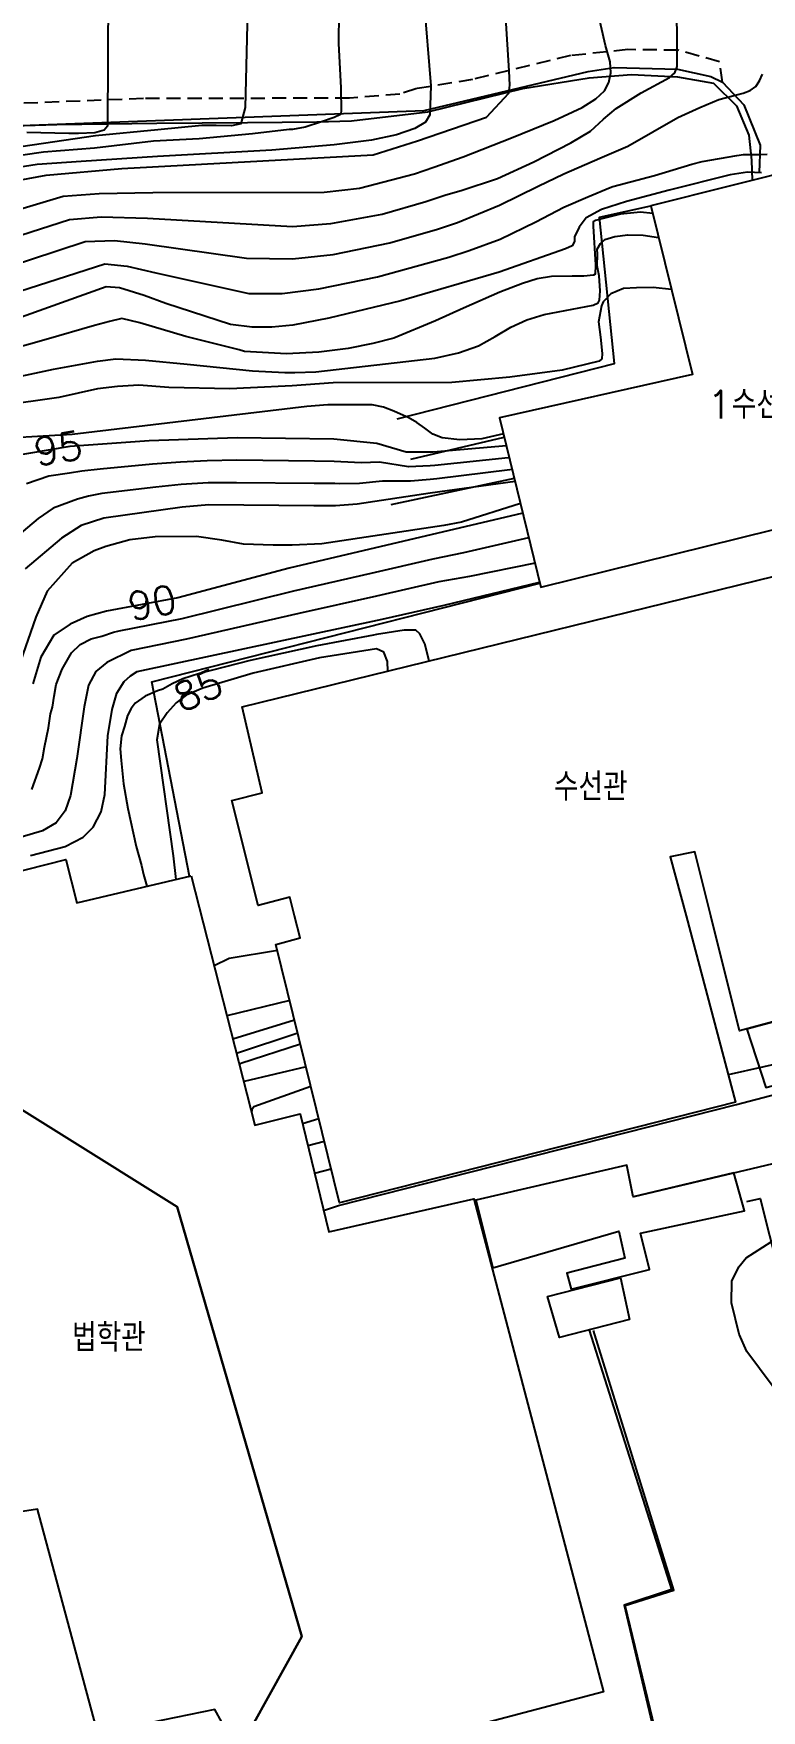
# Model space of a CAD drawing. Header units: feet. Extents: x 197796 to 199821, y 552499 to 555392.
# Drawn here: x 199156.3 to 199208, y 554191.9 to 554311.2 of the extents above; entities that cross this region are included whole.
import ezdxf
from ezdxf.enums import TextEntityAlignment as Align

# ---------------------------------------------------------------- set-up
doc = ezdxf.new("R2010")
doc.units = ezdxf.units.FT
doc.header["$MEASUREMENT"] = 0
doc.linetypes.add('ANYANG11', pattern=[1.5, 1, -0.5])
for name, color, linetype in [('AAA008', 7, 'CONTINUOUS'), ('AB130', 7, 'CONTINUOUS'), ('ADA085', 1, 'CONTINUOUS'), ('AE002', 1, 'ANYANG11'), ('AE150', 7, 'CONTINUOUS'), ('AE221', 7, 'CONTINUOUS'), ('AZ0801', 7, 'CONTINUOUS'), ('CA0011', 7, 'CONTINUOUS'), ('CAA001', 7, 'CONTINUOUS'), ('CAA002', 30, 'CONTINUOUS'), ('wipco_지적', 20, 'CONTINUOUS'), ('ZC002', 7, 'CONTINUOUS')]:
    doc.layers.add(name, color=color, linetype=linetype)
doc.styles.add('NGSW', font='ROMANS.shx', dxfattribs={"bigfont": 'NGSW.shx'})

msp = doc.modelspace()

# ---------------------------------------------------------------- linework, layer by layer
at = {"layer": 'AAA008', "color": 255}
for points in [[(199217.14, 554303.21), (199200.16, 554298.94), (199203.11, 554286.93), (199189.4, 554283.85), (199192.34, 554271.81), (199223.08, 554279.43), (199217.14, 554303.21)], [(199174.83, 554248.42), (199174.48, 554249.74), (199172.24, 554249.15), (199170.37, 554256.62), (199172.51, 554257.17), (199171.1, 554263.3), (199216.86, 554274.53)], [(199228.59, 554246.2), (199206.45, 554240.24), (199204.43, 554248.41), (199203.29, 554252.96), (199201.54, 554252.61), (199202.66, 554248.41), (199206.18, 554235.16), (199178.01, 554227.99), (199173.5, 554246.38), (199175.23, 554246.84), (199174.83, 554248.42)], [(199135.79, 554189.14), (199129.31, 554194.47), (199131.75, 554196.79), (199125.77, 554201.63), (199137.02, 554213.73), (199136.46, 554214.25), (199146.79, 554226.28), (199148.56, 554224.79), (199151.19, 554228.14), (199146.52, 554246.17), (199149.52, 554246.85), (199148.83, 554249.96), (199158.57, 554252.43), (199159.35, 554249.35), (199167.48, 554251.26)], [(199167.48, 554251.26), (199171.99, 554233.53), (199175.21, 554234.32), (199177.25, 554225.93), (199187.58, 554228.29), (199196.79, 554193.19), (199162.08, 554184.03)], [(199169.66, 554191.03), (199169.16, 554191.95), (199160.84, 554190.24), (199156.54, 554206.2), (199153.62, 554205.74), (199149.75, 554200.96), (199147.26, 554196.69), (199145.32, 554193.91), (199143.04, 554191.09)]]:
    msp.add_lwpolyline(points, dxfattribs=at)
at = {"layer": 'AB130', "color": 255}
msp.add_lwpolyline([(199206.97, 554240.35), (199208.34, 554236.19), (199228.36, 554241.46), (199227.43, 554245.86)], close=True, dxfattribs=at)
at = {"layer": 'ADA085', "color": 255}
for points in [[(199116.79, 554265.5), (199116.82, 554265.58), (199117.22, 554295.48), (199117.92, 554300.49), (199119.47, 554303.21), (199125.51, 554310.32), (199122.74, 554314.13), (199125.62, 554314.41), (199130.98, 554308.03), (199134.17, 554306.06), (199136.18, 554305.21), (199141.34, 554304.13), (199184.03, 554305.73), (199195.7, 554308.49), (199197.56, 554308.79), (199202.05, 554308.66), (199204.42, 554308.15), (199205.25, 554307.74), (199206.77, 554306.14), (199207.92, 554303.25), (199207.86, 554301.31)], [(199206.97, 554228.09), (199207.94, 554228.31), (199222.03, 554172.34), (199222.55, 554172.13), (199228.2, 554172.8), (199233.03, 554173.16), (199240.28, 554172.75), (199252.27, 554172.69), (199257.4, 554172.81), (199271.32, 554174.19), (199281.72, 554176.47), (199286.47, 554178.01), (199300.43, 554186.56), (199309.31, 554190.44), (199311.69, 554191.34), (199327.45, 554194.6), (199311.98, 554255.93), (199318.55, 554257.47), (199318.48, 554257.72), (199309.41, 554255.48), (199249.49, 554240.42), (199198.95, 554228.43)], [(199221.79, 554172.31), (199219.36, 554173.52), (199217.34, 554175.59), (199216.51, 554177.09), (199216.05, 554178.95), (199215.87, 554181.06), (199216.12, 554185.86), (199215.97, 554188.35), (199215.37, 554190.63), (199214.02, 554193.56), (199210.94, 554198.75), (199210.35, 554201.41), (199210.45, 554204.32), (199210.81, 554207.13), (199210.68, 554209), (199209.69, 554213.78), (199206.98, 554217.41), (199206.43, 554218.64), (199205.9, 554220.88), (199205.92, 554222.43), (199206.42, 554223.45), (199206.93, 554224.09), (199208.72, 554225.21)], [(199183.87, 554186.4), (199200.46, 554190.52), (199198.33, 554199.33), (199201.78, 554200.44), (199196.07, 554218.91)]]:
    msp.add_lwpolyline(points, dxfattribs=at)
at = {"layer": 'AE002', "color": 255}
msp.add_lwpolyline([(199205.25, 554307.74), (199205.03, 554309.2), (199202.08, 554310.02), (199198.51, 554310.06), (199194.45, 554309.63), (199187.48, 554307.93), (199183.52, 554307.28), (199182.3, 554306.9), (199178.72, 554306.6), (199164.07, 554306.58), (199144.51, 554305.8), (199140.03, 554306.02), (199134.37, 554307.82), (199132.39, 554309.28), (199127.12, 554314.56), (199126.28, 554314.57), (199125.62, 554314.41)], dxfattribs=at)
at = {"layer": 'AE150', "color": 255}
for points in [[(199188.92, 554223.36), (199197.88, 554225.97), (199198.3, 554224.05), (199194.18, 554223), (199194.5, 554221.85), (199200.07, 554223.25), (199199.43, 554225.83), (199206.82, 554227.42), (199206.06, 554230.14), (199198.9, 554228.41), (199198.46, 554230.67), (199187.71, 554228.19)], [(199198.63, 554219.69), (199193.67, 554218.41), (199192.81, 554221.34), (199198, 554222.66)]]:
    msp.add_lwpolyline(points, close=True, dxfattribs=at)
at = {"layer": 'AE221', "color": 255}
msp.add_lwpolyline([(199131.99, 554307.16), (199134.41, 554305.76), (199138.3, 554304.42), (199141.13, 554303.88), (199144.02, 554303.93), (199147.85, 554304.29), (199151.71, 554304.54), (199157.92, 554304.74), (199165.03, 554304.82), (199171.48, 554304.87), (199176.4, 554304.92), (199178.87, 554304.99), (199184.3, 554305.62), (199191.06, 554307.29), (199195.76, 554308.06), (199198.77, 554308.29), (199202.04, 554308.12), (199204.62, 554307.66), (199206.25, 554306.06), (199207.13, 554303.98), (199207.32, 554302.2), (199207.35, 554300.75)], dxfattribs=at)
at = {"layer": 'AZ0801', "color": 255}
for points in [[(199182.13, 554283.79), (199197.57, 554287.73), (199196.5, 554298.13), (199200.16, 554298.94)], [(199183.09, 554280.91), (199189.73, 554282.49)], [(199181.7, 554277.68), (199190.45, 554279.56)], [(199167.36, 554251.23), (199164.67, 554265.06), (199192.27, 554272.1)], [(199195.78, 554218.94), (199201.62, 554200.48), (199198.26, 554199.37), (199200.33, 554190.6), (199175.73, 554184.71), (199175.09, 554187.46)]]:
    msp.add_lwpolyline(points, dxfattribs=at)
at = {"layer": 'CAA001', "color": 255}
for points, elevation in [([(199154.22, 554300.59), (199157.16, 554301.12), (199162.54, 554301.59), (199180.41, 554302.56), (199183.56, 554303.56), (199188.46, 554305.25), (199190.06, 554306.96), (199190.13, 554307.53), (199190.09, 554308.56), (199189.7, 554314.57)], 105), ([(199208.03, 554301.29), (199207.04, 554301.34), (199205.8, 554301.14), (199201.45, 554300.06), (199198.43, 554299.26), (199196.65, 554298.67), (199195.56, 554298.08), (199195.06, 554297.43), (199194.72, 554296.74), (199194.72, 554296.4), (199194.57, 554296.1), (199194.09, 554295.89), (199189.36, 554294.22), (199182.38, 554292.19), (199177.27, 554290.94), (199174.7, 554290.45), (199173.2, 554290.31), (199171.8, 554290.3), (199170.26, 554290.5), (199165.68, 554292), (199164.12, 554292.56), (199162.37, 554293.11), (199161.43, 554293.18), (199152.87, 554290.12)], 100), ([(199189.89, 554281.87), (199184.67, 554281.41), (199182.76, 554281.42), (199180.67, 554282.04), (199177.61, 554282.34), (199170.73, 554282.43), (199164.49, 554282.22), (199158.84, 554281.81), (199154.51, 554281.09)], 95), ([(199191.05, 554277.07), (199174.44, 554273.15), (199166.52, 554271.05), (199161.45, 554270.09), (199160.07, 554269.71), (199158.87, 554269.18), (199157.71, 554268.38), (199156.78, 554266.82), (199156.22, 554264.93)], 90), ([(199181.45, 554265.84), (199181.43, 554266.52), (199181.16, 554267.19), (199180.64, 554267.42), (199176.59, 554266.77), (199171.87, 554265.69), (199168.29, 554264.63), (199167.12, 554264.11), (199166.41, 554263.58), (199165.76, 554262.87), (199165.21, 554262.06), (199165.03, 554260.94), (199166.18, 554252.69), (199166.39, 554251)], 85), ([(199175.24, 554239.28), (199171, 554237.91), (199170.9, 554237.82)], 80), ([(199213.27, 554238.81), (199205.66, 554237.1)], 75), ([(199177.42, 554230.4), (199176.24, 554230.07)], 75)]:
    msp.add_lwpolyline(points, dxfattribs=dict(at, elevation=elevation))
at = {"layer": 'CAA002', "color": 255}
for points, elevation in [([(199151.88, 554295.73), (199158.83, 554297.96), (199161.08, 554298.16), (199164.37, 554298.07), (199174.67, 554297.46), (199177.4, 554297.69), (199181.06, 554298.36), (199184.16, 554299.25), (199185.57, 554299.72), (199186.66, 554300.04), (199189.25, 554300.88), (199191.84, 554302.08), (199194.47, 554303.42), (199195.87, 554304.26), (199196.78, 554305.1), (199197.7, 554305.87), (199199.48, 554306.98), (199201.48, 554308.07), (199201.86, 554308.4), (199202.02, 554308.86), (199202.02, 554310.82), (199201.93, 554317.97)], 103), ([(199151.55, 554297.6), (199158.38, 554299.62), (199160.93, 554299.82), (199164.74, 554299.9), (199176.93, 554299.91), (199179.45, 554300.2), (199183.34, 554301.23), (199184.73, 554301.7), (199186.81, 554302.42), (199190.25, 554303.77), (199193.28, 554305.01), (199195.28, 554305.95), (199196.24, 554306.56), (199196.85, 554307.12), (199197.18, 554307.72), (199197.3, 554308.41), (199197.27, 554309.2), (199196.93, 554310.35), (199195.47, 554316.78)], 104), ([(199171.51, 554313.85), (199171.31, 554305.94), (199171.01, 554304.78), (199170.35, 554304.64), (199169.25, 554304.65), (199168.24, 554304.66), (199165.09, 554304.35), (199160.66, 554303.92), (199154.71, 554303.05)], 108), ([(199161.56, 554314.19), (199161.52, 554304.6), (199161.28, 554304.32), (199160.61, 554304.14), (199159.46, 554304.09), (199158.77, 554304.1), (199155.78, 554304.16)], 109), ([(199177.96, 554312.72), (199177.94, 554310.5), (199178.12, 554307.35), (199178.14, 554305.63), (199178.09, 554305.44), (199177.64, 554305.22), (199176.73, 554304.91), (199175.57, 554304.54), (199174.68, 554304.37), (199174.44, 554304.37), (199171.83, 554304.06), (199168.05, 554303.7), (199164.8, 554303.55), (199160.59, 554303.05), (199156.96, 554302.75), (199153.84, 554302.32)], 107), ([(199184.01, 554313.55), (199184.52, 554307.49), (199184.45, 554305.41), (199184.14, 554304.9), (199183.37, 554304.44), (199182.06, 554303.99), (199180.29, 554303.62), (199177.63, 554303.29), (199173.21, 554302.9), (199165.08, 554302.46), (199159.65, 554302.1), (199156.53, 554301.88), (199154.71, 554301.59)], 106), ([(199152.21, 554293.86), (199159.93, 554296.41), (199162.02, 554296.47), (199164.21, 554296.24), (199171.41, 554295.21), (199174.68, 554295.16), (199177.57, 554295.48), (199181.59, 554296.3), (199184.98, 554297.27), (199186.41, 554297.75), (199189.4, 554298.99), (199192.14, 554300.33), (199193.98, 554301.23), (199196.54, 554302.34), (199198.51, 554303.19), (199202.07, 554305.22), (199203.64, 554305.95), (199204.98, 554306.5), (199206.43, 554306.9), (199206.72, 554306.97), (199207.23, 554307.14), (199207.61, 554307.44), (199207.88, 554307.84), (199208.09, 554308.31)], 102), ([(199152.54, 554291.99), (199161.34, 554294.82), (199162.92, 554294.65), (199164.97, 554294.17), (199171.58, 554292.7), (199173.94, 554292.7), (199176.56, 554293.04), (199180.72, 554293.9), (199185.79, 554295.3), (199187.24, 554295.77), (199189.45, 554296.56), (199191.99, 554297.8), (199193.98, 554298.84), (199195.67, 554299.59), (199197.27, 554300.24), (199197.46, 554300.31), (199200.42, 554301.09), (199203.07, 554301.9), (199203.81, 554302.1), (199206.28, 554302.53), (199206.75, 554302.59), (199207.87, 554302.6), (199208.43, 554302.62)], 101), ([(199200.3, 554298.4), (199199.41, 554298.49), (199198, 554298.34), (199196.95, 554298.08), (199196.23, 554297.89), (199196.05, 554297.8), (199196.05, 554297.5), (199196.21, 554294.74), (199196.19, 554294.09), (199196.09, 554294.01), (199195.39, 554293.94), (199194.57, 554293.93), (199193.09, 554293.92), (199192.08, 554293.74), (199191.02, 554293.42), (199189.41, 554292.8), (199186.84, 554291.67), (199184.85, 554290.75), (199181.89, 554289.53), (199180.4, 554289.14), (199178.63, 554288.8), (199176.54, 554288.53), (199174.25, 554288.4), (199171.27, 554288.58), (199170.89, 554288.69), (199167.08, 554289.64), (199163.83, 554290.62), (199162.55, 554290.92), (199161.67, 554290.72), (199160.59, 554290.42), (199157.15, 554289.44), (199153.2, 554288.32)], 99), ([(199155.36, 554286.82), (199157.68, 554287.31), (199160.81, 554287.9), (199162.11, 554288.05), (199164.23, 554287.97), (199167.18, 554287.67), (199171.83, 554287.19), (199174.13, 554287.09), (199174.84, 554287.09), (199176.34, 554287.13), (199184.79, 554288.1), (199186.49, 554288.47), (199187.9, 554288.98), (199189.09, 554289.64), (199190.21, 554290.31), (199191.35, 554290.84), (199192.56, 554291.2), (199196.06, 554291.87), (199196.42, 554292.04), (199196.51, 554292.22), (199196.56, 554292.9), (199196.47, 554293.97), (199196.34, 554294.67), (199196.36, 554295.5), (199196.34, 554295.87), (199196.57, 554296.27), (199196.89, 554296.55), (199197.59, 554296.76), (199198.53, 554296.89), (199199.62, 554296.85), (199200.71, 554296.7)], 98), ([(199201.62, 554292.99), (199200.31, 554293.14), (199199.14, 554293.11), (199198.21, 554293.05), (199197.31, 554292.67), (199196.9, 554292.26), (199196.76, 554292.12), (199196.65, 554291.82), (199196.43, 554290.68), (199196.57, 554289.59), (199196.7, 554288.44), (199196.68, 554288.05), (199196.49, 554287.9), (199193.85, 554287.24), (199190.14, 554286.75), (199186.01, 554286.37), (199177.56, 554286.35), (199174.65, 554286.14), (199171.68, 554285.98), (199170.23, 554285.92), (199165.88, 554286.01), (199163.75, 554286.18), (199162.24, 554286.09), (199160.82, 554285.92), (199158.07, 554285.3), (199153.86, 554284.7)], 97), ([(199189.68, 554282.72), (199188.15, 554282.37), (199186.58, 554282.29), (199185.32, 554282.43), (199184.65, 554282.69), (199184.08, 554283.11), (199183.52, 554283.53), (199182.91, 554283.87), (199182.58, 554284.03), (199181.88, 554284.33), (199181.14, 554284.61), (199180.35, 554284.78), (199177.19, 554284.79), (199175.7, 554284.66), (199159, 554282.66), (199152.43, 554282.29)], 96), ([(199190.09, 554281.02), (199190, 554281.01), (199184.8, 554280.46), (199184.47, 554280.44), (199182.92, 554280.38), (199180.87, 554280.7), (199179.58, 554280.66), (199178.11, 554280.73), (199177.65, 554280.76), (199176.23, 554280.77), (199170.72, 554280.84), (199168.62, 554280.79), (199166.71, 554280.7), (199164.72, 554280.57), (199161, 554280.21), (199159.7, 554280.06), (199158.82, 554279.93), (199157.36, 554279.7), (199155.76, 554279.16)], 94), ([(199190.3, 554280.17), (199190.12, 554280.15), (199184.93, 554279.52), (199184.46, 554279.47), (199183.07, 554279.34), (199181.07, 554279.35), (199179.43, 554279.18), (199178.03, 554279.17), (199177.69, 554279.18), (199176.21, 554279.18), (199170.7, 554279.24), (199168.68, 554279.22), (199166.77, 554279.1), (199164.96, 554278.93), (199161.13, 554278.47), (199160.16, 554278.28), (199159.38, 554278.06), (199157.66, 554277.42), (199156.6, 554276.7), (199155.07, 554275.41)], 93), ([(199190.51, 554279.32), (199184.46, 554278.49), (199179.28, 554277.71), (199177.73, 554277.6), (199176.19, 554277.59), (199168.73, 554277.66), (199166.82, 554277.51), (199161.25, 554276.72), (199159.66, 554276.19), (199158.25, 554275.3), (199155.66, 554273.1)], 92), ([(199190.89, 554277.76), (199186.69, 554276.42), (199185.44, 554276.2), (199176.75, 554274.9), (199174.66, 554274.79), (199173.3, 554274.8), (199171.2, 554274.87), (199169.65, 554275.15), (199167.84, 554275.4), (199164.92, 554275.39), (199163.11, 554275.18), (199161.41, 554274.71), (199160.57, 554274.39), (199159.01, 554273.51), (199157.23, 554271.51), (199156.42, 554269.67), (199155.3, 554266.46)], 91), ([(199156.15, 554257.41), (199156.69, 554258.92), (199156.9, 554259.6), (199157.05, 554260.42), (199157.32, 554261.8), (199157.47, 554262.79), (199157.6, 554263.27), (199157.73, 554264.05), (199157.86, 554264.88), (199158.3, 554265.97), (199158.95, 554267.13), (199159.57, 554267.72), (199160.36, 554268.12), (199161.11, 554268.33), (199161.94, 554268.61), (199162.34, 554268.69), (199166.84, 554269.58), (199174.78, 554271.55), (199180.27, 554272.8), (199184.69, 554273.83), (199186.85, 554274.28), (199191.48, 554275.34)], 89), ([(199191.92, 554273.52), (199187.26, 554272.57), (199185.08, 554272.18), (199180.66, 554271.16), (199175.12, 554269.94), (199167.15, 554268.1), (199163.2, 554267.29), (199161.47, 554266.45), (199160.7, 554265.81), (199160.18, 554264.84), (199159.86, 554263.29), (199159.34, 554259.62), (199158.89, 554256.98), (199158.5, 554255.88), (199157.86, 554255.04), (199156.89, 554254.46), (199147.53, 554251.69)], 88), ([(199156.05, 554252.72), (199158.5, 554253.36), (199159.79, 554254.01), (199160.5, 554254.72), (199161.08, 554255.81), (199161.34, 554257.04), (199161.54, 554261.23), (199161.86, 554263.1), (199162.18, 554264.26), (199162.7, 554265.1), (199163.15, 554265.49), (199163.62, 554265.8), (199181.04, 554269.52), (199185.47, 554270.53), (199192.25, 554272.16)], 87), ([(199184.39, 554266.56), (199184.08, 554267.77), (199183.73, 554268.48), (199183.44, 554268.75), (199182.61, 554268.75), (199180.64, 554268.43), (199180.43, 554268.38), (199176.41, 554267.63), (199171.67, 554266.58), (199168.06, 554265.66), (199166.87, 554265.28), (199166.12, 554264.93), (199165.46, 554264.54), (199165.07, 554264.42), (199164.2, 554264.06), (199163.49, 554263.55), (199163.21, 554263.18), (199162.94, 554262.67), (199162.73, 554261.88), (199162.51, 554261.23), (199162.43, 554260.3), (199162.49, 554259.48), (199162.67, 554257.8), (199162.97, 554256.06), (199163.55, 554253.34), (199163.94, 554252), (199164.09, 554251.36), (199164.33, 554250.52)], 86), ([(199173.61, 554245.95), (199170.17, 554245.37), (199169.1, 554244.87)], 84), ([(199174.48, 554242.4), (199170.01, 554241.3)], 83), ([(199174.82, 554240.99), (199170.43, 554239.64)], 82), ([(199175.05, 554240.07), (199170.7, 554238.62)], 81), ([(199176.88, 554227.44), (199177.95, 554227.81), (199206.24, 554234.99), (199229.07, 554240.99)], 74), ([(199175.64, 554237.67), (199171.23, 554236.63), (199171.21, 554236.59)], 79), ([(199175.98, 554236.28), (199171.92, 554234.83), (199171.79, 554234.6), (199171.77, 554234.39)], 78), ([(199176.54, 554233.98), (199175.38, 554233.61)], 77), ([(199176.94, 554232.37), (199175.76, 554232.05)], 76)]:
    msp.add_lwpolyline(points, dxfattribs=dict(at, elevation=elevation))
at = {"layer": 'wipco_지적', "color": 20}
for points in [[(199103.81, 554321.58), (199102.96, 554305.76), (199100.16, 554269.13), (199141.4, 554243.38), (199166.48, 554227.71), (199175.33, 554197.13), (199169.53, 554186.64), (199161.54, 554172.34), (199156.02, 554172.25), (199127.17, 554187.14), (199115.1, 554193.83), (199093.47, 554205.95), (199093.08, 554207.4), (199092.67, 554208.5), (199090.87, 554212.54), (199089.09, 554216.48), (199087.61, 554219.1), (199086.59, 554220.92), (199084.23, 554224.55)], [(199255.33, 554181.36), (199207.69, 554176.78), (199161.54, 554172.34), (199169.53, 554186.64), (199175.33, 554197.13), (199166.48, 554227.71), (199141.4, 554243.38), (199100.16, 554269.13), (199102.96, 554305.76), (199103.81, 554321.58)]]:
    msp.add_lwpolyline(points, dxfattribs=at)

# ---------------------------------------------------------------- texts
at = {"layer": 'CA0011', "style": 'NGSW'}
for s, rotation, p in [('95', 9.44, (199159.87, 554280.97)), ('90', 10.72, (199166.57, 554270.04)), ('85', 23.96, (199169.94, 554264.27))]:
    msp.add_text(s, height=2, rotation=rotation, dxfattribs=at).set_placement(p, align=Align.RIGHT)
at = {"layer": 'ZC002', "style": 'NGSW'}
for s, p in [('1수선별관', (199204.2, 554283.8)), ('수선관', (199193.26, 554256.6)), ('법학관', (199159, 554217.41))]:
    msp.add_text(s, height=2, rotation=359.99, dxfattribs=at).set_placement(p)

doc.saveas('drawing.dxf')
